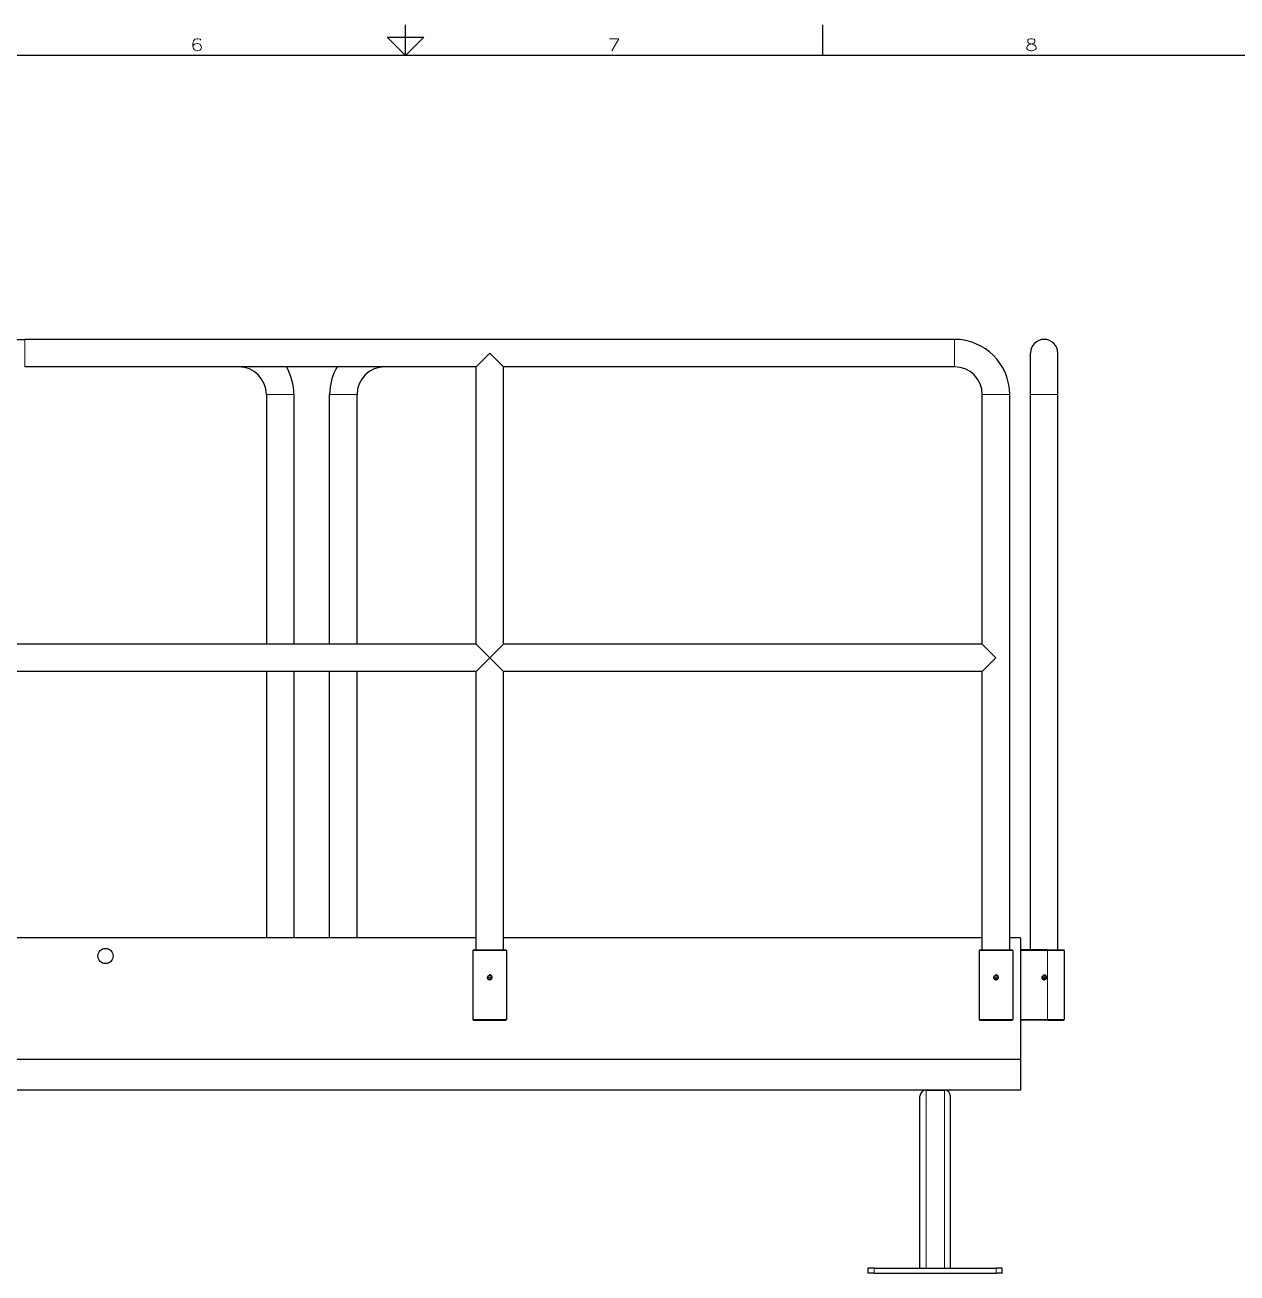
# Model space of a CAD drawing. Extents: x 5 to 836, y 5 to 589.
# Drawn here: x 358.1 to 556.8, y 384.3 to 589 of the extents above; entities that cross this region are included whole.
import ezdxf

# ---------------------------------------------------------------- set-up
doc = ezdxf.new("R2010")
doc.units = 0
doc.linetypes.add('DASHDOT', pattern=[18.5, 12, -3, 0.5, -3])

msp = doc.modelspace()

# ---------------------------------------------------------------- linework, layer by layer
at = {"color": 7, "lineweight": 25}
for p, q in [((420.5, 584), (420.5, 589)), ((488.92, 584), (488.92, 589)), ((420.5, 584), (417.5, 587)), ((417.5, 587), (423.5, 587)), ((420.5, 584), (423.5, 587)), ((831, 584), (10, 584)), ((299.72, 537.43), (358.09, 537.43)), ((510.49, 537.43), (358.09, 537.43)), ((434.29, 535.18), (432.04, 532.93)), ((436.54, 532.93), (434.29, 535.18)), ((522.94, 528.38), (522.94, 535.18)), ((527.44, 528.38), (527.44, 535.18)), ((432.04, 532.93), (358.09, 532.93)), ((432.04, 487.43), (432.04, 532.93)), ((436.54, 487.43), (436.54, 532.93)), ((510.49, 532.93), (436.54, 532.93)), ((397.67, 528.38), (397.67, 487.43)), ((402.17, 528.38), (402.17, 487.43)), ((408.04, 487.43), (408.04, 528.38)), ((412.54, 487.43), (412.54, 528.38)), ((515.04, 487.43), (515.04, 528.38)), ((519.54, 437.28), (519.54, 528.38)), ((522.94, 485.18), (522.94, 528.38)), ((527.44, 485.18), (527.44, 528.38)), ((432.04, 487.43), (353.54, 487.43)), ((434.29, 485.18), (432.04, 487.43)), ((434.29, 485.18), (436.54, 487.43)), ((515.04, 487.43), (436.54, 487.43)), ((515.04, 487.43), (517.29, 485.18)), ((434.29, 485.18), (432.04, 482.93)), ((434.29, 485.18), (436.54, 482.93)), ((515.04, 482.93), (517.29, 485.18)), ((522.94, 437.28), (522.94, 485.18)), ((527.44, 437.28), (527.44, 485.18)), ((432.04, 482.93), (353.54, 482.93)), ((397.67, 482.93), (397.67, 439.28)), ((402.17, 482.93), (402.17, 439.28)), ((408.04, 439.28), (408.04, 482.93)), ((412.54, 439.28), (412.54, 482.93)), ((432.04, 437.28), (432.04, 482.93)), ((515.04, 482.93), (436.54, 482.93)), ((436.54, 437.28), (436.54, 482.93)), ((515.04, 437.28), (515.04, 482.93)), ((432.04, 439.28), (353.54, 439.28)), ((515.04, 439.28), (436.54, 439.28)), ((521.29, 439.28), (519.54, 439.28)), ((521.29, 439.28), (521.29, 419.28)), ((431.54, 437.18), (431.54, 425.88)), ((431.64, 437.28), (436.94, 437.28)), ((437.04, 437.18), (437.04, 425.88)), ((514.54, 437.18), (514.54, 425.88)), ((514.64, 437.28), (519.94, 437.28)), ((520.04, 437.18), (520.04, 425.88)), ((525.74, 437.28), (521.29, 437.28)), ((525.74, 437.28), (528.39, 437.28)), ((528.49, 437.18), (528.49, 433.11)), ((528.49, 432.44), (528.49, 425.88)), ((431.64, 425.78), (436.94, 425.78)), ((514.64, 425.78), (519.94, 425.78)), ((525.74, 425.78), (521.29, 425.78)), ((525.74, 425.78), (528.39, 425.78)), ((521.29, 419.28), (343.04, 419.28)), ((521.29, 419.28), (343.04, 419.28)), ((521.29, 419.28), (521.29, 414.28)), ((521.29, 414.28), (344.09, 414.28)), ((505.83, 414.28), (508.83, 414.28)), ((504.83, 385.08), (504.83, 413.28)), ((509.83, 385.08), (509.83, 413.28)), ((496.33, 384.28), (496.33, 385.08)), ((497.33, 385.08), (496.33, 385.08)), ((497.33, 385.08), (517.33, 385.08)), ((518.33, 385.08), (517.33, 385.08)), ((518.33, 384.28), (518.33, 385.08)), ((497.33, 384.28), (496.33, 384.28)), ((497.33, 384.28), (517.33, 384.28)), ((518.33, 384.28), (517.33, 384.28))]:
    msp.add_line(p, q, dxfattribs=at)
at = {"color": 7, "lineweight": 9}
for p, q in [((358.09, 537.43), (358.09, 535.18)), ((510.49, 537.43), (510.49, 535.18)), ((358.09, 535.18), (358.09, 532.93)), ((510.49, 535.18), (510.49, 532.93)), ((397.67, 528.38), (399.92, 528.38)), ((399.92, 528.38), (402.17, 528.38)), ((410.29, 528.38), (408.04, 528.38)), ((412.54, 528.38), (410.29, 528.38)), ((517.29, 528.38), (515.04, 528.38)), ((519.54, 528.38), (517.29, 528.38)), ((522.94, 528.38), (527.44, 528.38)), ((431.54, 437.18), (437.04, 437.18)), ((514.54, 437.18), (520.04, 437.18)), ((525.74, 437.18), (521.29, 437.18)), ((525.74, 437.18), (525.74, 437.28)), ((525.74, 437.18), (528.49, 437.18)), ((525.74, 437.18), (525.74, 425.88)), ((431.54, 425.88), (437.04, 425.88)), ((514.54, 425.88), (520.04, 425.88)), ((525.74, 425.88), (521.29, 425.88)), ((525.74, 425.88), (528.49, 425.88)), ((525.74, 425.78), (525.74, 425.88)), ((505.83, 385.08), (505.83, 414.28)), ((508.83, 385.08), (508.83, 414.28)), ((497.33, 384.28), (497.33, 385.08)), ((517.33, 384.28), (517.33, 385.08))]:
    msp.add_line(p, q, dxfattribs=at)
at = {"color": 7, "linetype": 'DASHDOT', "lineweight": 25, "ltscale": 0.021603}
for p, q in [((434.72, 432.78), (433.86, 432.78)), ((434.29, 433.21), (434.29, 432.35)), ((517.72, 432.78), (516.86, 432.78)), ((517.29, 433.21), (517.29, 432.35)), ((525.62, 432.78), (524.76, 432.78)), ((525.19, 433.21), (525.19, 432.35))]:
    msp.add_line(p, q, dxfattribs=at)
at = {"color": 7, "lineweight": 9}
for points in [[(386.94, 586.48), (386.84, 586.65), (386.49, 586.74), (386.29, 586.74), (385.94, 586.65), (385.71, 586.39), (385.61, 585.94), (385.61, 585.48), (385.71, 585.13), (385.9, 584.9), (386.26, 584.74), (386.39, 584.74), (386.74, 584.84), (386.94, 585.03), (387.03, 585.29), (387.03, 585.39), (386.94, 585.65), (386.74, 585.84), (386.39, 585.94), (386.26, 585.94), (385.9, 585.84), (385.71, 585.68), (385.61, 585.45)], [(453.93, 586.74), (455.48, 586.74), (454.32, 584.74)], [(522.45, 584.97), (522.35, 585.16), (522.35, 585.35), (522.45, 585.55), (522.67, 585.74), (523.35, 585.94), (523.51, 586), (523.61, 586.1), (523.67, 586.26), (523.67, 586.48), (523.54, 586.65)], [(522.64, 586.65), (522.51, 586.48), (522.51, 586.26), (522.58, 586.1), (522.67, 586), (522.83, 585.94), (523.54, 585.74)], [(523.54, 586.65), (523.22, 586.74), (522.96, 586.74), (522.64, 586.65)], [(523.77, 585.55), (523.54, 585.74)], [(523.77, 585.55), (523.87, 585.35), (523.87, 585.16), (523.77, 584.97), (523.54, 584.84)], [(522.45, 584.97), (522.64, 584.84), (522.96, 584.74), (523.22, 584.74), (523.54, 584.84)]]:
    msp.add_lwpolyline(points, dxfattribs=at)
at = {"color": 7, "lineweight": 25}
for centre, radius in [((371.29, 436.28), 1.25), ((434.29, 432.78), 0.332), ((517.29, 432.78), 0.332), ((525.19, 432.78), 0.332)]:
    msp.add_circle(centre, radius, dxfattribs=at)
for centre, radius, start, end in [((510.49, 528.38), 9.05, 0, 90), ((525.19, 535.18), 2.25, 0, 180), ((393.12, 528.38), 4.55, 360, 90), ((393.12, 528.38), 9.05, 0, 30.1829), ((417.09, 528.38), 9.05, 149.8171, 180), ((417.09, 528.38), 4.55, 90, 180), ((510.49, 528.38), 4.55, 0, 90), ((431.64, 437.18), 0.1, 90, 180), ((436.94, 437.18), 0.1, 0, 90), ((514.64, 437.18), 0.1, 90, 180), ((519.94, 437.18), 0.1, 0, 90), ((528.39, 437.18), 0.1, 360, 90), ((434.29, 432.78), 0.4, 170, 100), ((517.29, 432.78), 0.4, 170, 100), ((525.19, 432.78), 0.4, 170, 100), ((531.22, 432.78), 2.75, 173.0597, 183.318), ((531.27, 432.78), 2.8, 183.3471, 186.9015), ((431.64, 425.88), 0.1, 180, 270), ((436.94, 425.88), 0.1, 270, 360), ((514.64, 425.88), 0.1, 180, 270), ((519.94, 425.88), 0.1, 270, 360), ((528.39, 425.88), 0.1, 270, 0), ((505.83, 413.28), 1, 90, 180), ((508.83, 413.28), 1, 0, 90)]:
    msp.add_arc(centre, radius, start, end, dxfattribs=at)
at = {"color": 7, "lineweight": 9}
for centre, radius, start, end in [((531.21, 432.78), 2.75, 171.6382, 183.993), ((531.28, 432.78), 2.82, 184.0427, 188.2943)]:
    msp.add_arc(centre, radius, start, end, dxfattribs=at)

doc.saveas('drawing.dxf')
